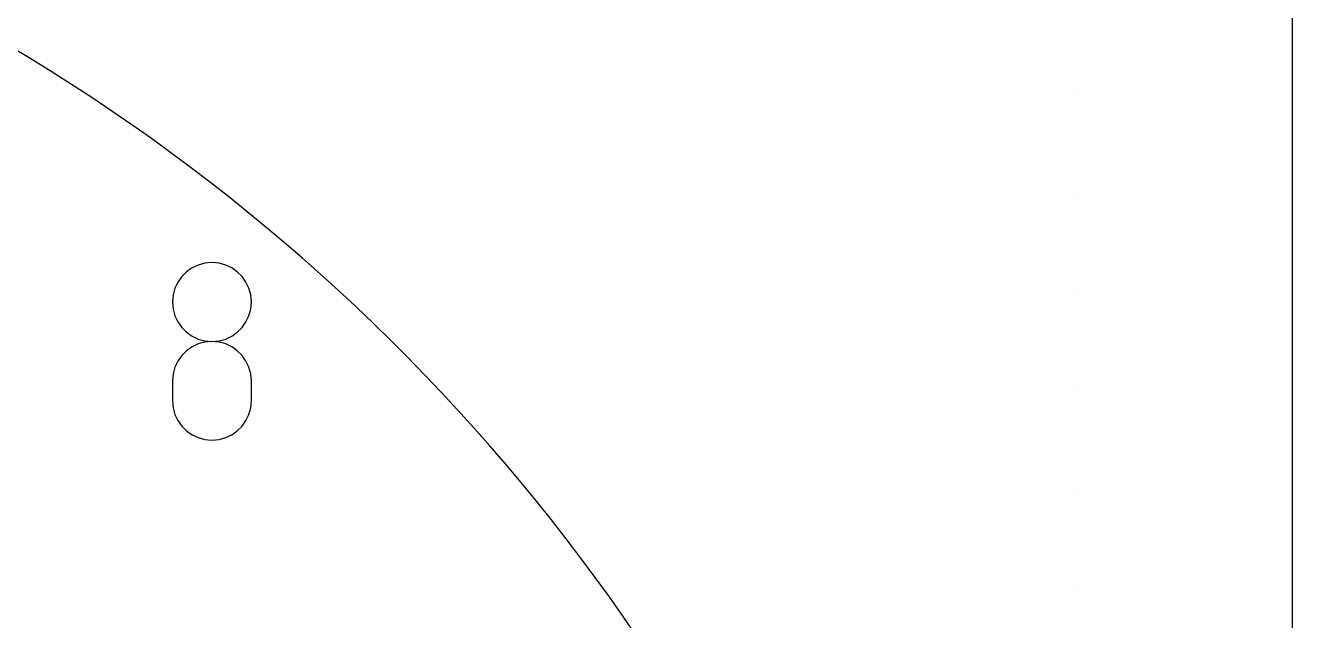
# Model space of a CAD drawing. Header units: metres. Extents: x 0 to 18, y 0 to 24.
# Drawn here: x 16.399 to 18, y 3.595 to 4.346 of the extents above; entities that cross this region are included whole.
import ezdxf

# ---------------------------------------------------------------- set-up
doc = ezdxf.new("R2010")
doc.units = ezdxf.units.M

msp = doc.modelspace()

# ---------------------------------------------------------------- linework, layer by layer
at = {"layer": 'annotation', "color": 1}
for p, q in [((17.728715, 4.25935), (17.728715, 4.25935)), ((17.728715, 4.25935), (17.728715, 4.25935)), ((17.728715, 4.25935), (17.728715, 4.25935)), ((17.728715, 4.25935), (17.728715, 4.25935)), ((17.728715, 4.25935), (17.728715, 4.25935)), ((17.728715, 4.25935), (17.728715, 4.25935)), ((17.728715, 4.25935), (17.728715, 4.25935)), ((17.728715, 4.25935), (17.728715, 4.25935)), ((17.728715, 4.25935), (17.728715, 4.25935)), ((17.728715, 4.25935), (17.728715, 4.25935)), ((17.728715, 4.25935), (17.728715, 4.25935)), ((17.728715, 4.25935), (17.728715, 4.25935)), ((17.728715, 4.25935), (17.728715, 4.25935)), ((17.728715, 4.25935), (17.728715, 4.25935)), ((17.728715, 4.25935), (17.728715, 4.25935)), ((17.728715, 4.25935), (17.728715, 4.25935)), ((17.728715, 4.25935), (17.728715, 4.25935)), ((17.728715, 4.25935), (17.728715, 4.25935)), ((17.728715, 4.25935), (17.728715, 4.25935)), ((17.728715, 4.25935), (17.728715, 4.25935)), ((17.728715, 4.25935), (17.728715, 4.25935)), ((17.728715, 4.25935), (17.728715, 4.25935)), ((17.728715, 4.25935), (17.728715, 4.25935)), ((17.728715, 4.25935), (17.728715, 4.25935)), ((17.728715, 4.25935), (17.728715, 4.25935)), ((17.728715, 4.25935), (17.728715, 4.25935)), ((17.728715, 4.25935), (17.728715, 4.25935)), ((17.728715, 4.25935), (17.728715, 4.25935)), ((17.728715, 4.25935), (17.728715, 4.25935)), ((17.728715, 4.25935), (17.728715, 4.25935)), ((17.728715, 4.25935), (17.728715, 4.25935)), ((17.728715, 4.25935), (17.728715, 4.25935)), ((17.728715, 4.25935), (17.728715, 4.25935)), ((17.728715, 4.25935), (17.728715, 4.25935)), ((17.728715, 4.25935), (17.728715, 4.25935)), ((17.728715, 4.25935), (17.728715, 4.25935)), ((17.728715, 4.25935), (17.728715, 4.25935)), ((17.728715, 4.25935), (17.728715, 4.25935)), ((17.728715, 4.25935), (17.728715, 4.25935)), ((17.728715, 4.25935), (17.728715, 4.25935)), ((17.728715, 4.25935), (17.728715, 4.25935)), ((17.728715, 4.25935), (17.728715, 4.25935)), ((17.728715, 4.25935), (17.728715, 4.25935)), ((17.728715, 4.25935), (17.728715, 4.25935)), ((17.728715, 4.25935), (17.728715, 4.25935)), ((17.728715, 4.25935), (17.728715, 4.25935)), ((17.728715, 4.25935), (17.728715, 4.25935)), ((17.728715, 4.25935), (17.728715, 4.25935)), ((17.728715, 4.25935), (17.728715, 4.25935)), ((17.728715, 4.25935), (17.728715, 4.25935)), ((17.728715, 4.25935), (17.728715, 4.25935)), ((17.728715, 4.25935), (17.728715, 4.25935)), ((17.728715, 4.25935), (17.728715, 4.25935)), ((17.728715, 4.25935), (17.728715, 4.25935)), ((17.728715, 4.25935), (17.728715, 4.25935)), ((17.728715, 4.25935), (17.728715, 4.25935)), ((17.728715, 4.25935), (17.728715, 4.25935)), ((17.728715, 4.25935), (17.728715, 4.25935)), ((17.728715, 4.25935), (17.728715, 4.25935)), ((17.728715, 4.25935), (17.728715, 4.25935)), ((17.728715, 4.25935), (17.728715, 4.25935)), ((17.728715, 4.25935), (17.728715, 4.25935)), ((17.728715, 4.25935), (17.728715, 4.25935)), ((17.728715, 4.25935), (17.728715, 4.25935)), ((17.728715, 4.25935), (17.728715, 4.25935)), ((17.728715, 4.25935), (17.728715, 4.25935)), ((17.728715, 4.25935), (17.728715, 4.25935)), ((17.728715, 4.25935), (17.728715, 4.25935)), ((17.728715, 4.25935), (17.728715, 4.25935)), ((17.728715, 4.25935), (17.728715, 4.25935)), ((17.728715, 4.25935), (17.728715, 4.25935)), ((17.728715, 4.25935), (17.728715, 4.25935)), ((17.728715, 4.25935), (17.728715, 4.25935)), ((17.728715, 4.25935), (17.728715, 4.25935)), ((17.728715, 4.25935), (17.728715, 4.25935)), ((17.728715, 4.25935), (17.728715, 4.25935)), ((17.728715, 4.25935), (17.728715, 4.25935)), ((17.728715, 4.25935), (17.728715, 4.25935)), ((17.728715, 4.25935), (17.728715, 4.25935)), ((17.728715, 4.25935), (17.728715, 4.25935)), ((17.728715, 4.25935), (17.728715, 4.25935)), ((17.728715, 4.25935), (17.728715, 4.25935)), ((17.728715, 4.25935), (17.728715, 4.25935)), ((17.728715, 4.25935), (17.728715, 4.25935)), ((17.728715, 4.25935), (17.728715, 4.25935)), ((17.728715, 4.25935), (17.728715, 4.25935)), ((17.728715, 4.25935), (17.728715, 4.25935)), ((17.728715, 4.25935), (17.728715, 4.25935)), ((17.728715, 4.25935), (17.728715, 4.25935)), ((17.728715, 4.25935), (17.728715, 4.25935)), ((17.728715, 4.25935), (17.728715, 4.25935)), ((17.728715, 4.25935), (17.728715, 4.25935)), ((17.728715, 4.25935), (17.728715, 4.25935)), ((17.728715, 4.25935), (17.728715, 4.25935)), ((17.728715, 4.25935), (17.728715, 4.25935)), ((17.728715, 4.13435), (17.728715, 4.13435)), ((17.728715, 4.13435), (17.728715, 4.13435)), ((17.728715, 4.13435), (17.728715, 4.13435)), ((17.728715, 4.13435), (17.728715, 4.13435)), ((17.728715, 4.13435), (17.728715, 4.13435)), ((17.728715, 4.13435), (17.728715, 4.13435)), ((17.728715, 4.13435), (17.728715, 4.13435)), ((17.728715, 4.13435), (17.728715, 4.13435)), ((17.728715, 4.13435), (17.728715, 4.13435)), ((17.728715, 4.13435), (17.728715, 4.13435)), ((17.728715, 4.13435), (17.728715, 4.13435)), ((17.728715, 4.13435), (17.728715, 4.13435)), ((17.728715, 4.13435), (17.728715, 4.13435)), ((17.728715, 4.13435), (17.728715, 4.13435)), ((17.728715, 4.13435), (17.728715, 4.13435)), ((17.728715, 4.13435), (17.728715, 4.13435)), ((17.728715, 4.13435), (17.728715, 4.13435)), ((17.728715, 4.13435), (17.728715, 4.13435)), ((17.728715, 4.13435), (17.728715, 4.13435)), ((17.728715, 4.13435), (17.728715, 4.13435)), ((17.728715, 4.13435), (17.728715, 4.13435)), ((17.728715, 4.13435), (17.728715, 4.13435)), ((17.728715, 4.13435), (17.728715, 4.13435)), ((17.728715, 4.13435), (17.728715, 4.13435)), ((17.728715, 4.13435), (17.728715, 4.13435)), ((17.728715, 4.13435), (17.728715, 4.13435)), ((17.728715, 4.13435), (17.728715, 4.13435)), ((17.728715, 4.13435), (17.728715, 4.13435)), ((17.728715, 4.13435), (17.728715, 4.13435)), ((17.728715, 4.13435), (17.728715, 4.13435)), ((17.728715, 4.13435), (17.728715, 4.13435)), ((17.728715, 4.13435), (17.728715, 4.13435)), ((17.728715, 4.13435), (17.728715, 4.13435)), ((17.728715, 4.13435), (17.728715, 4.13435)), ((17.728715, 4.13435), (17.728715, 4.13435)), ((17.728715, 4.13435), (17.728715, 4.13435)), ((17.728715, 4.13435), (17.728715, 4.13435)), ((17.728715, 4.13435), (17.728715, 4.13435)), ((17.728715, 4.13435), (17.728715, 4.13435)), ((17.728715, 4.13435), (17.728715, 4.13435)), ((17.728715, 4.13435), (17.728715, 4.13435)), ((17.728715, 4.13435), (17.728715, 4.13435)), ((17.728715, 4.13435), (17.728715, 4.13435)), ((17.728715, 4.13435), (17.728715, 4.13435)), ((17.728715, 4.13435), (17.728715, 4.13435)), ((17.728715, 4.13435), (17.728715, 4.13435)), ((17.728715, 4.13435), (17.728715, 4.13435)), ((17.728715, 4.13435), (17.728715, 4.13435)), ((17.728715, 4.13435), (17.728715, 4.13435)), ((17.728715, 4.13435), (17.728715, 4.13435)), ((17.728715, 4.13435), (17.728715, 4.13435)), ((17.728715, 4.13435), (17.728715, 4.13435)), ((17.728715, 4.13435), (17.728715, 4.13435)), ((17.728715, 4.13435), (17.728715, 4.13435)), ((17.728715, 4.13435), (17.728715, 4.13435)), ((17.728715, 4.13435), (17.728715, 4.13435)), ((17.728715, 4.13435), (17.728715, 4.13435)), ((17.728715, 4.13435), (17.728715, 4.13435)), ((17.728715, 4.13435), (17.728715, 4.13435)), ((17.728715, 4.13435), (17.728715, 4.13435)), ((17.728715, 4.13435), (17.728715, 4.13435)), ((17.728715, 4.13435), (17.728715, 4.13435)), ((17.728715, 4.13435), (17.728715, 4.13435)), ((17.728715, 4.13435), (17.728715, 4.13435)), ((17.728715, 4.13435), (17.728715, 4.13435)), ((17.728715, 4.13435), (17.728715, 4.13435)), ((17.728715, 4.13435), (17.728715, 4.13435)), ((17.728715, 4.13435), (17.728715, 4.13435)), ((17.728715, 4.13435), (17.728715, 4.13435)), ((17.728715, 4.13435), (17.728715, 4.13435)), ((17.728715, 4.13435), (17.728715, 4.13435)), ((17.728715, 4.13435), (17.728715, 4.13435)), ((17.728715, 4.13435), (17.728715, 4.13435)), ((17.728715, 4.13435), (17.728715, 4.13435)), ((17.728715, 4.13435), (17.728715, 4.13435)), ((17.728715, 4.13435), (17.728715, 4.13435)), ((17.728715, 4.13435), (17.728715, 4.13435)), ((17.728715, 4.13435), (17.728715, 4.13435)), ((17.728715, 4.13435), (17.728715, 4.13435)), ((17.728715, 4.13435), (17.728715, 4.13435)), ((17.728715, 4.13435), (17.728715, 4.13435)), ((17.728715, 4.13435), (17.728715, 4.13435)), ((17.728715, 4.13435), (17.728715, 4.13435)), ((17.728715, 4.13435), (17.728715, 4.13435)), ((16.602787, 4.035268), (16.596781, 4.029267)), ((16.609739, 4.040183), (16.602787, 4.035268)), ((16.617497, 4.043871), (16.609739, 4.040183)), ((16.625917, 4.046188), (16.617497, 4.043871)), ((16.63486, 4.046992), (16.625917, 4.046188)), ((16.643803, 4.046188), (16.63486, 4.046992)), ((16.63486, 4.046992), (16.63486, 4.046992)), ((16.652223, 4.043871), (16.643803, 4.046188)), ((16.659981, 4.040183), (16.652223, 4.043871)), ((16.666933, 4.035268), (16.659981, 4.040183)), ((16.672939, 4.029267), (16.666933, 4.035268)), ((16.591864, 4.022323), (16.588176, 4.014578)), ((16.596781, 4.029267), (16.591864, 4.022323)), ((16.677856, 4.022323), (16.672939, 4.029267)), ((16.681544, 4.014578), (16.677856, 4.022323)), ((16.585859, 4.006176), (16.585056, 3.997258)), ((16.588176, 4.014578), (16.585859, 4.006176)), ((16.683861, 4.006176), (16.681544, 4.014578)), ((16.684664, 3.997258), (16.683861, 4.006176)), ((17.728715, 4.00935), (17.728715, 4.00935)), ((17.728715, 4.00935), (17.728715, 4.00935)), ((17.728715, 4.00935), (17.728715, 4.00935)), ((17.728715, 4.00935), (17.728715, 4.00935)), ((17.728715, 4.00935), (17.728715, 4.00935)), ((17.728715, 4.00935), (17.728715, 4.00935)), ((17.728715, 4.00935), (17.728715, 4.00935)), ((17.728715, 4.00935), (17.728715, 4.00935)), ((17.728715, 4.00935), (17.728715, 4.00935)), ((17.728715, 4.00935), (17.728715, 4.00935)), ((17.728715, 4.00935), (17.728715, 4.00935)), ((17.728715, 4.00935), (17.728715, 4.00935)), ((17.728715, 4.00935), (17.728715, 4.00935)), ((17.728715, 4.00935), (17.728715, 4.00935)), ((17.728715, 4.00935), (17.728715, 4.00935)), ((17.728715, 4.00935), (17.728715, 4.00935)), ((17.728715, 4.00935), (17.728715, 4.00935)), ((17.728715, 4.00935), (17.728715, 4.00935)), ((17.728715, 4.00935), (17.728715, 4.00935)), ((17.728715, 4.00935), (17.728715, 4.00935)), ((17.728715, 4.00935), (17.728715, 4.00935)), ((17.728715, 4.00935), (17.728715, 4.00935)), ((17.728715, 4.00935), (17.728715, 4.00935)), ((17.728715, 4.00935), (17.728715, 4.00935)), ((17.728715, 4.00935), (17.728715, 4.00935)), ((17.728715, 4.00935), (17.728715, 4.00935)), ((17.728715, 4.00935), (17.728715, 4.00935)), ((17.728715, 4.00935), (17.728715, 4.00935)), ((17.728715, 4.00935), (17.728715, 4.00935)), ((17.728715, 4.00935), (17.728715, 4.00935)), ((17.728715, 4.00935), (17.728715, 4.00935)), ((17.728715, 4.00935), (17.728715, 4.00935)), ((17.728715, 4.00935), (17.728715, 4.00935)), ((17.728715, 4.00935), (17.728715, 4.00935)), ((17.728715, 4.00935), (17.728715, 4.00935)), ((17.728715, 4.00935), (17.728715, 4.00935)), ((17.728715, 4.00935), (17.728715, 4.00935)), ((17.728715, 4.00935), (17.728715, 4.00935)), ((17.728715, 4.00935), (17.728715, 4.00935)), ((17.728715, 4.00935), (17.728715, 4.00935)), ((17.728715, 4.00935), (17.728715, 4.00935)), ((17.728715, 4.00935), (17.728715, 4.00935)), ((17.728715, 4.00935), (17.728715, 4.00935)), ((17.728715, 4.00935), (17.728715, 4.00935)), ((17.728715, 4.00935), (17.728715, 4.00935)), ((17.728715, 4.00935), (17.728715, 4.00935)), ((17.728715, 4.00935), (17.728715, 4.00935)), ((17.728715, 4.00935), (17.728715, 4.00935)), ((17.728715, 4.00935), (17.728715, 4.00935)), ((17.728715, 4.00935), (17.728715, 4.00935)), ((17.728715, 4.00935), (17.728715, 4.00935)), ((17.728715, 4.00935), (17.728715, 4.00935)), ((17.728715, 4.00935), (17.728715, 4.00935)), ((17.728715, 4.00935), (17.728715, 4.00935)), ((17.728715, 4.00935), (17.728715, 4.00935)), ((17.728715, 4.00935), (17.728715, 4.00935)), ((17.728715, 4.00935), (17.728715, 4.00935)), ((17.728715, 4.00935), (17.728715, 4.00935)), ((17.728715, 4.00935), (17.728715, 4.00935)), ((17.728715, 4.00935), (17.728715, 4.00935)), ((17.728715, 4.00935), (17.728715, 4.00935)), ((17.728715, 4.00935), (17.728715, 4.00935)), ((17.728715, 4.00935), (17.728715, 4.00935)), ((17.728715, 4.00935), (17.728715, 4.00935)), ((17.728715, 4.00935), (17.728715, 4.00935)), ((17.728715, 4.00935), (17.728715, 4.00935)), ((17.728715, 4.00935), (17.728715, 4.00935)), ((17.728715, 4.00935), (17.728715, 4.00935)), ((17.728715, 4.00935), (17.728715, 4.00935)), ((17.728715, 4.00935), (17.728715, 4.00935)), ((17.728715, 4.00935), (17.728715, 4.00935)), ((17.728715, 4.00935), (17.728715, 4.00935)), ((17.728715, 4.00935), (17.728715, 4.00935)), ((17.728715, 4.00935), (17.728715, 4.00935)), ((17.728715, 4.00935), (17.728715, 4.00935)), ((17.728715, 4.00935), (17.728715, 4.00935)), ((17.728715, 4.00935), (17.728715, 4.00935)), ((17.728715, 4.00935), (17.728715, 4.00935)), ((17.728715, 4.00935), (17.728715, 4.00935)), ((17.728715, 4.00935), (17.728715, 4.00935)), ((17.728715, 4.00935), (17.728715, 4.00935)), ((17.728715, 4.00935), (17.728715, 4.00935)), ((17.728715, 4.00935), (17.728715, 4.00935)), ((17.728715, 4.00935), (17.728715, 4.00935)), ((17.728715, 4.00935), (17.728715, 4.00935)), ((17.728715, 4.00935), (17.728715, 4.00935)), ((17.728715, 4.00935), (17.728715, 4.00935)), ((17.728715, 4.00935), (17.728715, 4.00935)), ((17.728715, 4.00935), (17.728715, 4.00935)), ((17.728715, 4.00935), (17.728715, 4.00935)), ((17.728715, 4.00935), (17.728715, 4.00935)), ((17.728715, 4.00935), (17.728715, 4.00935)), ((17.728715, 4.00935), (17.728715, 4.00935)), ((17.728715, 4.00935), (17.728715, 4.00935)), ((17.728715, 4.00935), (17.728715, 4.00935)), ((16.585056, 3.997258), (16.585056, 3.997258)), ((16.585056, 3.997258), (16.58586, 3.988298)), ((16.58586, 3.988298), (16.588177, 3.979863)), ((16.681542, 3.979863), (16.68386, 3.988298)), ((16.68386, 3.988298), (16.684664, 3.997258)), ((16.684664, 3.997258), (16.684664, 3.997258)), ((16.588177, 3.979863), (16.591867, 3.972094)), ((16.591867, 3.972094), (16.596786, 3.965132)), ((16.672934, 3.965132), (16.677853, 3.972094)), ((16.677853, 3.972094), (16.681542, 3.979863)), ((16.596786, 3.965132), (16.602793, 3.95912)), ((16.602793, 3.95912), (16.609746, 3.954197)), ((16.609746, 3.954197), (16.617502, 3.950506)), ((16.652218, 3.950506), (16.659974, 3.954197)), ((16.659974, 3.954197), (16.666927, 3.95912)), ((16.666927, 3.95912), (16.672934, 3.965132)), ((16.609739, 3.94057), (16.602787, 3.935648)), ((16.617497, 3.944261), (16.609739, 3.94057)), ((16.625917, 3.946579), (16.617497, 3.944261)), ((16.617502, 3.950506), (16.625921, 3.948187)), ((16.63486, 3.947383), (16.625917, 3.946579)), ((16.625921, 3.948187), (16.63486, 3.947383)), ((16.63486, 3.947383), (16.643799, 3.948187)), ((16.643803, 3.946579), (16.63486, 3.947383)), ((16.63486, 3.947383), (16.63486, 3.947383)), ((16.63486, 3.947383), (16.63486, 3.947383)), ((16.643799, 3.948187), (16.652218, 3.950506)), ((16.652223, 3.944262), (16.643803, 3.946579)), ((16.659981, 3.940573), (16.652223, 3.944262)), ((16.666933, 3.935653), (16.659981, 3.940573)), ((16.591864, 3.922677), (16.588176, 3.91491)), ((16.596781, 3.929636), (16.591864, 3.922677)), ((16.602787, 3.935648), (16.596781, 3.929636)), ((16.672939, 3.929642), (16.666933, 3.935653)), ((16.677856, 3.922683), (16.672939, 3.929642)), ((16.681544, 3.914916), (16.677856, 3.922683)), ((16.585859, 3.906478), (16.585056, 3.897523)), ((16.588176, 3.91491), (16.585859, 3.906478)), ((16.683861, 3.906482), (16.681544, 3.914916)), ((16.684664, 3.897523), (16.683861, 3.906482)), ((16.585056, 3.897523), (16.585056, 3.872712)), ((16.684664, 3.872712), (16.684664, 3.897523)), ((16.684664, 3.897523), (16.684664, 3.897523)), ((17.728715, 3.88435), (17.728715, 3.88435)), ((17.728715, 3.88435), (17.728715, 3.88435)), ((17.728715, 3.88435), (17.728715, 3.88435)), ((17.728715, 3.88435), (17.728715, 3.88435)), ((17.728715, 3.88435), (17.728715, 3.88435)), ((17.728715, 3.88435), (17.728715, 3.88435)), ((17.728715, 3.88435), (17.728715, 3.88435)), ((17.728715, 3.88435), (17.728715, 3.88435)), ((17.728715, 3.88435), (17.728715, 3.88435)), ((17.728715, 3.88435), (17.728715, 3.88435)), ((17.728715, 3.88435), (17.728715, 3.88435)), ((17.728715, 3.88435), (17.728715, 3.88435)), ((17.728715, 3.88435), (17.728715, 3.88435)), ((17.728715, 3.88435), (17.728715, 3.88435)), ((17.728715, 3.88435), (17.728715, 3.88435)), ((17.728715, 3.88435), (17.728715, 3.88435)), ((17.728715, 3.88435), (17.728715, 3.88435)), ((17.728715, 3.88435), (17.728715, 3.88435)), ((17.728715, 3.88435), (17.728715, 3.88435)), ((17.728715, 3.88435), (17.728715, 3.88435)), ((17.728715, 3.88435), (17.728715, 3.88435)), ((17.728715, 3.88435), (17.728715, 3.88435)), ((17.728715, 3.88435), (17.728715, 3.88435)), ((17.728715, 3.88435), (17.728715, 3.88435)), ((17.728715, 3.88435), (17.728715, 3.88435)), ((17.728715, 3.88435), (17.728715, 3.88435)), ((17.728715, 3.88435), (17.728715, 3.88435)), ((17.728715, 3.88435), (17.728715, 3.88435)), ((17.728715, 3.88435), (17.728715, 3.88435)), ((17.728715, 3.88435), (17.728715, 3.88435)), ((17.728715, 3.88435), (17.728715, 3.88435)), ((17.728715, 3.88435), (17.728715, 3.88435)), ((17.728715, 3.88435), (17.728715, 3.88435)), ((17.728715, 3.88435), (17.728715, 3.88435)), ((17.728715, 3.88435), (17.728715, 3.88435)), ((17.728715, 3.88435), (17.728715, 3.88435)), ((17.728715, 3.88435), (17.728715, 3.88435)), ((17.728715, 3.88435), (17.728715, 3.88435)), ((17.728715, 3.88435), (17.728715, 3.88435)), ((17.728715, 3.88435), (17.728715, 3.88435)), ((17.728715, 3.88435), (17.728715, 3.88435)), ((17.728715, 3.88435), (17.728715, 3.88435)), ((17.728715, 3.88435), (17.728715, 3.88435)), ((17.728715, 3.88435), (17.728715, 3.88435)), ((17.728715, 3.88435), (17.728715, 3.88435)), ((17.728715, 3.88435), (17.728715, 3.88435)), ((17.728715, 3.88435), (17.728715, 3.88435)), ((17.728715, 3.88435), (17.728715, 3.88435)), ((17.728715, 3.88435), (17.728715, 3.88435)), ((17.728715, 3.88435), (17.728715, 3.88435)), ((17.728715, 3.88435), (17.728715, 3.88435)), ((17.728715, 3.88435), (17.728715, 3.88435)), ((17.728715, 3.88435), (17.728715, 3.88435)), ((17.728715, 3.88435), (17.728715, 3.88435)), ((17.728715, 3.88435), (17.728715, 3.88435)), ((17.728715, 3.88435), (17.728715, 3.88435)), ((17.728715, 3.88435), (17.728715, 3.88435)), ((17.728715, 3.88435), (17.728715, 3.88435)), ((17.728715, 3.88435), (17.728715, 3.88435)), ((17.728715, 3.88435), (17.728715, 3.88435)), ((17.728715, 3.88435), (17.728715, 3.88435)), ((17.728715, 3.88435), (17.728715, 3.88435)), ((17.728715, 3.88435), (17.728715, 3.88435)), ((17.728715, 3.88435), (17.728715, 3.88435)), ((17.728715, 3.88435), (17.728715, 3.88435)), ((17.728715, 3.88435), (17.728715, 3.88435)), ((17.728715, 3.88435), (17.728715, 3.88435)), ((17.728715, 3.88435), (17.728715, 3.88435)), ((17.728715, 3.88435), (17.728715, 3.88435)), ((17.728715, 3.88435), (17.728715, 3.88435)), ((17.728715, 3.88435), (17.728715, 3.88435)), ((17.728715, 3.88435), (17.728715, 3.88435)), ((17.728715, 3.88435), (17.728715, 3.88435)), ((17.728715, 3.88435), (17.728715, 3.88435)), ((17.728715, 3.88435), (17.728715, 3.88435)), ((17.728715, 3.88435), (17.728715, 3.88435)), ((17.728715, 3.88435), (17.728715, 3.88435)), ((17.728715, 3.88435), (17.728715, 3.88435)), ((17.728715, 3.88435), (17.728715, 3.88435)), ((17.728715, 3.88435), (17.728715, 3.88435)), ((17.728715, 3.88435), (17.728715, 3.88435)), ((17.728715, 3.88435), (17.728715, 3.88435)), ((17.728715, 3.88435), (17.728715, 3.88435)), ((17.728715, 3.88435), (17.728715, 3.88435)), ((17.728715, 3.88435), (17.728715, 3.88435)), ((17.728715, 3.88435), (17.728715, 3.88435)), ((17.728715, 3.88435), (17.728715, 3.88435)), ((17.728715, 3.88435), (17.728715, 3.88435)), ((17.728715, 3.88435), (17.728715, 3.88435)), ((17.728715, 3.88435), (17.728715, 3.88435)), ((17.728715, 3.88435), (17.728715, 3.88435)), ((17.728715, 3.88435), (17.728715, 3.88435)), ((17.728715, 3.88435), (17.728715, 3.88435)), ((17.728715, 3.88435), (17.728715, 3.88435)), ((17.728715, 3.88435), (17.728715, 3.88435)), ((17.728715, 3.88435), (17.728715, 3.88435)), ((16.585056, 3.872712), (16.585056, 3.872712)), ((16.585056, 3.872712), (16.58586, 3.863757)), ((16.58586, 3.863757), (16.588177, 3.855335)), ((16.681542, 3.855335), (16.68386, 3.863757)), ((16.68386, 3.863757), (16.684664, 3.872712)), ((16.588177, 3.855335), (16.591867, 3.847585)), ((16.591867, 3.847585), (16.596786, 3.840645)), ((16.672934, 3.840645), (16.677853, 3.847585)), ((16.677853, 3.847585), (16.681542, 3.855335)), ((16.596786, 3.840645), (16.602793, 3.834656)), ((16.602793, 3.834656), (16.609746, 3.829755)), ((16.609746, 3.829755), (16.617502, 3.826083)), ((16.617502, 3.826083), (16.625921, 3.823777)), ((16.643799, 3.823777), (16.652218, 3.826083)), ((16.652218, 3.826083), (16.659974, 3.829755)), ((16.659974, 3.829755), (16.666927, 3.834656)), ((16.666927, 3.834656), (16.672934, 3.840645)), ((16.625921, 3.823777), (16.63486, 3.822978)), ((16.63486, 3.822978), (16.643799, 3.823777)), ((16.63486, 3.822978), (16.63486, 3.822978)), ((17.728715, 3.75935), (17.728715, 3.75935)), ((17.728715, 3.75935), (17.728715, 3.75935)), ((17.728715, 3.75935), (17.728715, 3.75935)), ((17.728715, 3.75935), (17.728715, 3.75935)), ((17.728715, 3.75935), (17.728715, 3.75935)), ((17.728715, 3.75935), (17.728715, 3.75935)), ((17.728715, 3.75935), (17.728715, 3.75935)), ((17.728715, 3.75935), (17.728715, 3.75935)), ((17.728715, 3.75935), (17.728715, 3.75935)), ((17.728715, 3.75935), (17.728715, 3.75935)), ((17.728715, 3.75935), (17.728715, 3.75935)), ((17.728715, 3.75935), (17.728715, 3.75935)), ((17.728715, 3.75935), (17.728715, 3.75935)), ((17.728715, 3.75935), (17.728715, 3.75935)), ((17.728715, 3.75935), (17.728715, 3.75935)), ((17.728715, 3.75935), (17.728715, 3.75935)), ((17.728715, 3.75935), (17.728715, 3.75935)), ((17.728715, 3.75935), (17.728715, 3.75935)), ((17.728715, 3.75935), (17.728715, 3.75935)), ((17.728715, 3.75935), (17.728715, 3.75935)), ((17.728715, 3.75935), (17.728715, 3.75935)), ((17.728715, 3.75935), (17.728715, 3.75935)), ((17.728715, 3.75935), (17.728715, 3.75935)), ((17.728715, 3.75935), (17.728715, 3.75935)), ((17.728715, 3.75935), (17.728715, 3.75935)), ((17.728715, 3.75935), (17.728715, 3.75935)), ((17.728715, 3.75935), (17.728715, 3.75935)), ((17.728715, 3.75935), (17.728715, 3.75935)), ((17.728715, 3.75935), (17.728715, 3.75935)), ((17.728715, 3.75935), (17.728715, 3.75935)), ((17.728715, 3.75935), (17.728715, 3.75935)), ((17.728715, 3.75935), (17.728715, 3.75935)), ((17.728715, 3.75935), (17.728715, 3.75935)), ((17.728715, 3.75935), (17.728715, 3.75935)), ((17.728715, 3.75935), (17.728715, 3.75935)), ((17.728715, 3.75935), (17.728715, 3.75935)), ((17.728715, 3.75935), (17.728715, 3.75935)), ((17.728715, 3.75935), (17.728715, 3.75935)), ((17.728715, 3.75935), (17.728715, 3.75935)), ((17.728715, 3.75935), (17.728715, 3.75935)), ((17.728715, 3.75935), (17.728715, 3.75935)), ((17.728715, 3.75935), (17.728715, 3.75935)), ((17.728715, 3.75935), (17.728715, 3.75935)), ((17.728715, 3.75935), (17.728715, 3.75935)), ((17.728715, 3.75935), (17.728715, 3.75935)), ((17.728715, 3.75935), (17.728715, 3.75935)), ((17.728715, 3.75935), (17.728715, 3.75935)), ((17.728715, 3.75935), (17.728715, 3.75935)), ((17.728715, 3.75935), (17.728715, 3.75935)), ((17.728715, 3.75935), (17.728715, 3.75935)), ((17.728715, 3.75935), (17.728715, 3.75935)), ((17.728715, 3.75935), (17.728715, 3.75935)), ((17.728715, 3.75935), (17.728715, 3.75935)), ((17.728715, 3.75935), (17.728715, 3.75935)), ((17.728715, 3.63435), (17.728715, 3.63435)), ((17.728715, 3.63435), (17.728715, 3.63435)), ((17.728715, 3.63435), (17.728715, 3.63435)), ((17.728715, 3.63435), (17.728715, 3.63435)), ((17.728715, 3.63435), (17.728715, 3.63435)), ((17.728715, 3.63435), (17.728715, 3.63435)), ((17.728715, 3.63435), (17.728715, 3.63435)), ((17.728715, 3.63435), (17.728715, 3.63435)), ((17.728715, 3.63435), (17.728715, 3.63435)), ((17.728715, 3.63435), (17.728715, 3.63435)), ((17.728715, 3.63435), (17.728715, 3.63435)), ((17.728715, 3.63435), (17.728715, 3.63435)), ((17.728715, 3.63435), (17.728715, 3.63435)), ((17.728715, 3.63435), (17.728715, 3.63435)), ((17.728715, 3.63435), (17.728715, 3.63435)), ((17.728715, 3.63435), (17.728715, 3.63435)), ((17.728715, 3.63435), (17.728715, 3.63435)), ((17.728715, 3.63435), (17.728715, 3.63435)), ((17.728715, 3.63435), (17.728715, 3.63435)), ((17.728715, 3.63435), (17.728715, 3.63435)), ((17.728715, 3.63435), (17.728715, 3.63435)), ((17.728715, 3.63435), (17.728715, 3.63435)), ((17.728715, 3.63435), (17.728715, 3.63435)), ((17.728715, 3.63435), (17.728715, 3.63435)), ((17.728715, 3.63435), (17.728715, 3.63435)), ((17.728715, 3.63435), (17.728715, 3.63435)), ((17.728715, 3.63435), (17.728715, 3.63435)), ((17.728715, 3.63435), (17.728715, 3.63435)), ((17.728715, 3.63435), (17.728715, 3.63435)), ((17.728715, 3.63435), (17.728715, 3.63435)), ((17.728715, 3.63435), (17.728715, 3.63435)), ((17.728715, 3.63435), (17.728715, 3.63435)), ((17.728715, 3.63435), (17.728715, 3.63435)), ((17.728715, 3.63435), (17.728715, 3.63435)), ((17.728715, 3.63435), (17.728715, 3.63435)), ((17.728715, 3.63435), (17.728715, 3.63435)), ((17.728715, 3.63435), (17.728715, 3.63435)), ((17.728715, 3.63435), (17.728715, 3.63435)), ((17.728715, 3.63435), (17.728715, 3.63435)), ((17.728715, 3.63435), (17.728715, 3.63435))]:
    msp.add_line(p, q, dxfattribs=at)
at = {"layer": 'boundary', "color": 5}
for p, q in [((16.406062, 4.304263), (16.379996, 4.319962)), ((16.431964, 4.288246), (16.406062, 4.304263)), ((16.457654, 4.271918), (16.431964, 4.288246)), ((16.483145, 4.255276), (16.457654, 4.271918)), ((16.508425, 4.238323), (16.483145, 4.255276)), ((16.533507, 4.221066), (16.508425, 4.238323)), ((16.558359, 4.203505), (16.533507, 4.221066)), ((16.583014, 4.185641), (16.558359, 4.203505)), ((16.60744, 4.16748), (16.583014, 4.185641)), ((16.631654, 4.149022), (16.60744, 4.16748)), ((16.655637, 4.130271), (16.631654, 4.149022)), ((16.67939, 4.111229), (16.655637, 4.130271)), ((16.702896, 4.091898), (16.67939, 4.111229)), ((16.726173, 4.072283), (16.702896, 4.091898)), ((16.749221, 4.052387), (16.726173, 4.072283)), ((16.772023, 4.032211), (16.749221, 4.052387)), ((16.794563, 4.011758), (16.772023, 4.032211)), ((16.816858, 3.991033), (16.794563, 4.011758)), ((16.838904, 3.970039), (16.816858, 3.991033)), ((16.860688, 3.948777), (16.838904, 3.970039)), ((16.88221, 3.927252), (16.860688, 3.948777)), ((16.903473, 3.905466), (16.88221, 3.927252)), ((16.924468, 3.883423), (16.903473, 3.905466)), ((16.945203, 3.861125), (16.924468, 3.883423)), ((16.965643, 3.838577), (16.945203, 3.861125)), ((16.98582, 3.815782), (16.965643, 3.838577)), ((17.005718, 3.792742), (16.98582, 3.815782)), ((17.025338, 3.769463), (17.005718, 3.792742)), ((17.044662, 3.745946), (17.025338, 3.769463)), ((17.063707, 3.722194), (17.044662, 3.745946)), ((17.082456, 3.698215), (17.063707, 3.722194)), ((17.100912, 3.674007), (17.082456, 3.698215)), ((17.119086, 3.649576), (17.100912, 3.674007)), ((17.136951, 3.624927), (17.119086, 3.649576)), ((17.154506, 3.600062), (17.136951, 3.624927)), ((17.171763, 3.574985), (17.154506, 3.600062))]:
    msp.add_line(p, q, dxfattribs=at)
at = {"layer": 'frame', "color": 5}
msp.add_line((18, 0), (18, 24), dxfattribs=at)

doc.saveas('drawing.dxf')
